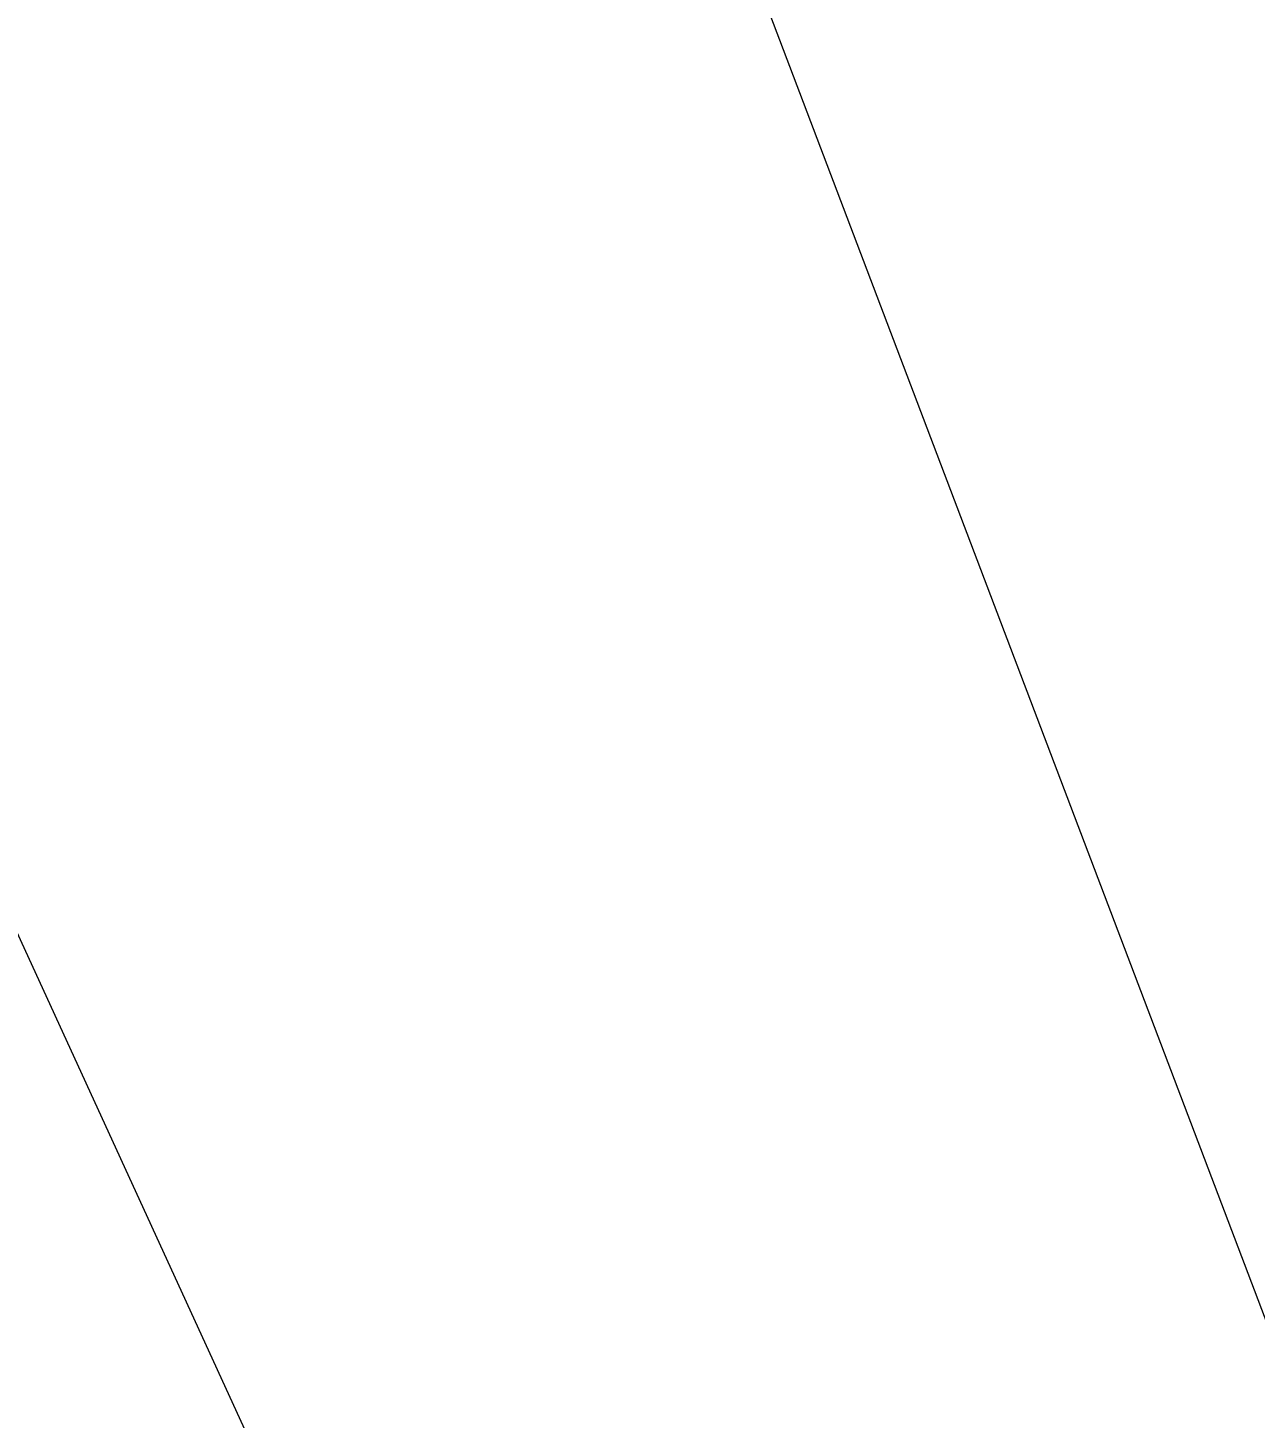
# Model space of a CAD drawing. Header units: millimetres. Extents: x 89051 to 218395, y -330386 to -125649.
# Drawn here: x 91129.1 to 91299.1, y -126715 to -126522.4 of the extents above; entities that cross this region are included whole.
import ezdxf

# ---------------------------------------------------------------- set-up
doc = ezdxf.new("R2010")
doc.units = ezdxf.units.MM
doc.header["$LTSCALE"] = 13
doc.layers.add('标注、文本', color=3, linetype='Continuous', lineweight=25)
doc.layers.add('铁心', color=3, linetype='Continuous', lineweight=0)
doc.styles.get("Standard").update_dxf_attribs({"font": 'gbenor.shx', "bigfont": 'gbcbig.shx'})
doc.dimstyles.new('1-15', dxfattribs={"dimscale": 20, "dimtxt": 3.5, "dimasz": 2, "dimexe": 1.5, "dimexo": 0.5, "dimgap": 0.5, "dimtad": 1, "dimtoh": 1, "dimdec": 1, "dimdsep": 46, "dimtxsty": 'Standard', "dimcen": 2.5, "dimclrd": 3, "dimclre": 3, "dimclrt": 3, "dimadec": 0, "dimazin": 2, "dimtfac": 1, "dimtdec": 1, "dimtmove": 0, "dimatfit": 2, "dimfxl": 1, "dimarcsym": 0})

# ---------------------------------------------------------------- blocks, each defined once
blk = doc.blocks.new('*D522')
at = {"layer": 'Defpoints', "color": 0, "transparency": 16777216}
for p in [(91365.79, -126451.16), (91408.79, -126524.82), (91359.3, -126547.55), (91408.16, -126855.33), (91408.79, -126859.3)]:
    blk.add_point(p, dxfattribs=at)
at = {"layer": '标注、文本', "color": 3, "lineweight": -2, "transparency": 16777216}
for p, q in [((91408.79, -126514.82), (91408.79, -126418.9)), ((91357.73, -126537.67), (91339.74, -126424.35)), ((91488.41, -126456.7), (91609.16, -126456.7))]:
    blk.add_line(p, q, dxfattribs=at)
for start, end in [(90, 99.0218), (78.8131, 90), (78.8265, 84.4132), (104.6085, 110.1953)]:
    blk.add_arc((91408.79, -126859.29), 410.39, start, end, dxfattribs=at)
at = {"layer": '标注、文本', "color": 3, "transparency": 16777216}
for points in [[(91448.42, -126457.51), (91449.07, -126444.19), (91408.79, -126448.9)], [(91303.92, -126455.65), (91306.65, -126468.7), (91344.44, -126453.98)]]:
    blk.add_solid(points, dxfattribs=at)
at = {"layer": '标注、文本', "color": 3, "transparency": 16777216, "insert": (91568.79, -126411.7), "char_height": 70, "attachment_point": 5}
blk.add_mtext('9°', dxfattribs=at)

msp = doc.modelspace()

# ---------------------------------------------------------------- linework, layer by layer
at = {"layer": '铁心'}
for points in [[(91273.62, -126966.42), (90950.98, -126262.06), (90950.98, -126262.06)], [(91413.36, -126998.48), (91134.3, -126263.38), (91134.3, -126263.38)]]:
    msp.add_lwpolyline(points, dxfattribs=at)

# ---------------------------------------------------------------- dimensions: what is measured, and where the dimension line sits
at = {"layer": '标注、文本'}
dim = msp.add_angular_dim_2l(base=(91365.79, -126451.16), line1=((91408.79, -126859.3), (91408.79, -126524.82)), line2=((91408.16, -126855.33), (91359.3, -126547.55)), dimstyle='1-15', dxfattribs=at)
dim.commit()
dim.dimension.update_dxf_attribs({"geometry": '*D522', "text_midpoint": (91568.79, -126411.7)})

doc.saveas('drawing.dxf')
